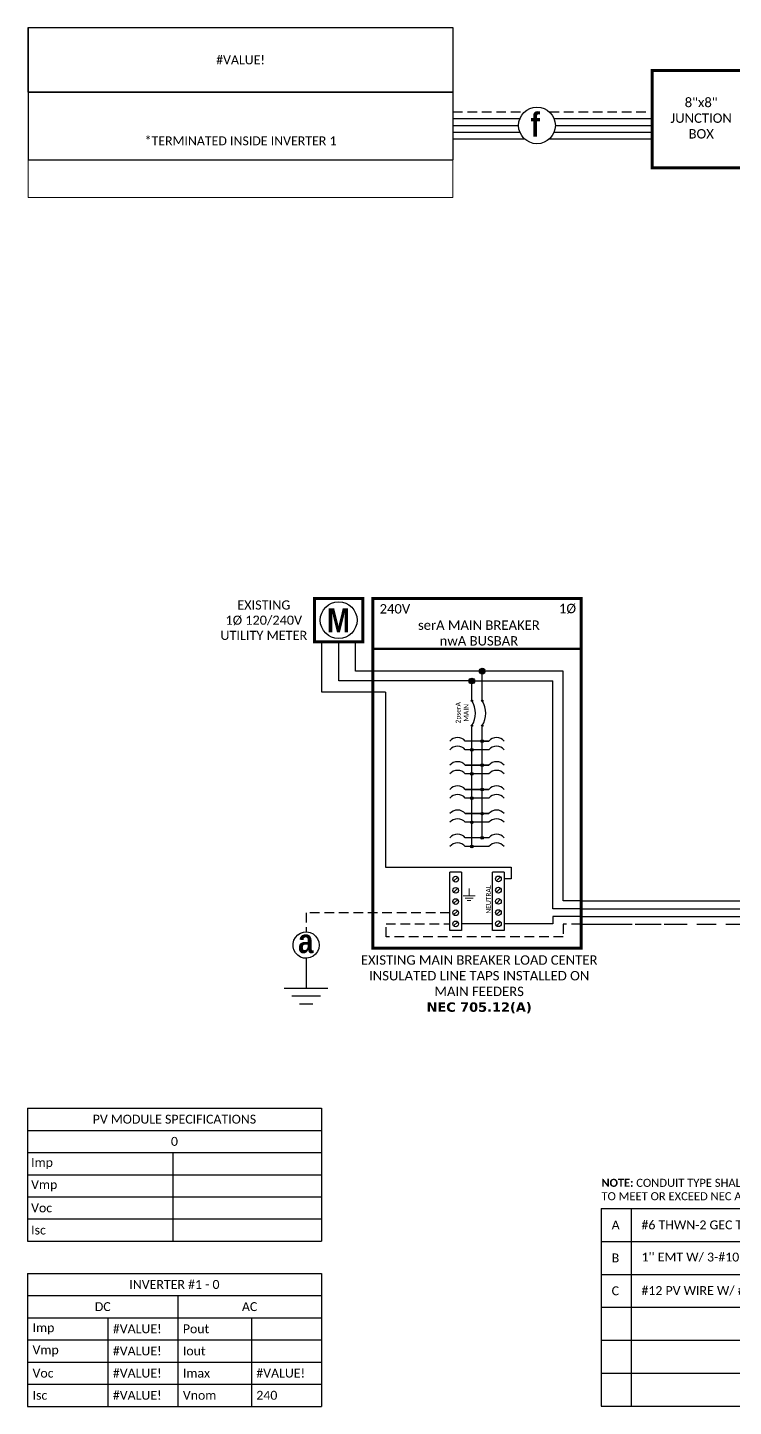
# Model space of a CAD drawing. Header units: feet. Extents: x 11702 to 12324, y 21598 to 22134.
# Drawn here: x 11702 to 11977, y 21598 to 22134 of the extents above; entities that cross this region are included whole.
import ezdxf

# ---------------------------------------------------------------- set-up
doc = ezdxf.new("R2010")
doc.units = ezdxf.units.FT
doc.header["$MEASUREMENT"] = 0
doc.linetypes.add('DASHED', pattern=[0.75, 0.5, -0.25])
doc.linetypes.add('HIDDEN', pattern=[0.375, 0.25, -0.125])
doc.styles.add('ONE LINE TXT', font='techb___.ttf')
doc.styles.get("Standard").update_dxf_attribs({"font": 'CALIBRI.TTF'})

# ---------------------------------------------------------------- blocks, each defined once
blk = doc.blocks.new('*U17')
at = {"color": 7}
blk.add_line((-79.14, 9), (0, 9), dxfattribs=at)
at = {"color": 10}
blk.add_line((-79.14, 6), (0, 6), dxfattribs=at)
at = {"color": 253}
blk.add_line((-79.14, 3), (0, 3), dxfattribs=at)
at = {"color": 92, "linetype": 'DASHED', "ltscale": 15}
blk.add_line((-79.14, 0), (0, 0), dxfattribs=at)
blk = doc.blocks.new('lineTapPanel')
at = {"linetype": 'Continuous'}
h = blk.add_hatch(color=254, dxfattribs=at)
h.dxf.hatch_style = 1
edge = h.paths.add_edge_path()
edge.add_arc((-38.44, 98.34), 1.11, 0, 360)
h = blk.add_hatch(color=254, dxfattribs=at)
h.dxf.hatch_style = 1
edge = h.paths.add_edge_path()
edge.add_arc((-42.47, 94.51), 1.11, 0, 360)
h = blk.add_hatch(color=1, dxfattribs=at)
h.dxf.hatch_style = 1
edge = h.paths.add_edge_path()
edge.add_arc((-42.47, 86.8), 0.291, 0, 360)
h = blk.add_hatch(color=1, dxfattribs=at)
h.dxf.hatch_style = 1
edge = h.paths.add_edge_path()
edge.add_arc((-38.44, 86.8), 0.291, 0, 360)
h = blk.add_hatch(color=1, dxfattribs=at)
h.dxf.hatch_style = 1
edge = h.paths.add_edge_path()
edge.add_arc((-42.47, 77.16), 0.291, 0, 360)
h = blk.add_hatch(color=1, dxfattribs=at)
h.dxf.hatch_style = 1
edge = h.paths.add_edge_path()
edge.add_arc((-38.44, 77.16), 0.291, 0, 360)
h = blk.add_hatch(color=1, dxfattribs=at)
h.dxf.hatch_style = 1
edge = h.paths.add_edge_path()
edge.add_arc((-38.44, 71.16), 0.528, 0, 360)
h = blk.add_hatch(color=1, dxfattribs=at)
h.dxf.hatch_style = 1
edge = h.paths.add_edge_path()
edge.add_arc((-42.47, 67.78), 0.528, 0, 360)
h = blk.add_hatch(color=1, dxfattribs=at)
h.dxf.hatch_style = 1
edge = h.paths.add_edge_path()
edge.add_arc((-38.44, 61.76), 0.528, 0, 360)
h = blk.add_hatch(color=1, dxfattribs=at)
h.dxf.hatch_style = 1
edge = h.paths.add_edge_path()
edge.add_arc((-42.47, 58.38), 0.528, 0, 360)
h = blk.add_hatch(color=1, dxfattribs=at)
h.dxf.hatch_style = 1
edge = h.paths.add_edge_path()
edge.add_arc((-42.47, 48.98), 0.528, 0, 360)
h = blk.add_hatch(color=1, dxfattribs=at)
h.dxf.hatch_style = 1
edge = h.paths.add_edge_path()
edge.add_arc((-38.44, 52.36), 0.528, 0, 360)
h = blk.add_hatch(color=1, dxfattribs=at)
h.dxf.hatch_style = 1
edge = h.paths.add_edge_path()
edge.add_arc((-38.44, 42.95), 0.528, 0, 360)
h = blk.add_hatch(color=1, dxfattribs=at)
h.dxf.hatch_style = 1
edge = h.paths.add_edge_path()
edge.add_arc((-42.47, 39.58), 0.528, 0, 360)
h = blk.add_hatch(color=1, dxfattribs=at)
h.dxf.hatch_style = 1
edge = h.paths.add_edge_path()
edge.add_arc((-38.44, 33.55), 0.528, 0, 360)
h = blk.add_hatch(color=1, dxfattribs=at)
h.dxf.hatch_style = 1
edge = h.paths.add_edge_path()
edge.add_arc((-42.47, 30.17), 0.528, 0, 360)
at = {"color": 155, "true_color": 0x647190}
blk.add_line((-80.92, 126.59), (0, 126.59), dxfattribs=at)
at = {"color": 253, "linetype": 'Continuous'}
for p, q in [((-100.73, 90.2), (-100.73, 109.7)), ((-76.04, 90.2), (-100.73, 90.2)), ((-76.04, 90.2), (-76.04, 22.16)), ((-76.04, 22.16), (-27.25, 22.16)), ((-27.25, 22.16), (-27.25, 17.57)), ((-27.25, 17.57), (-29.89, 17.57)), ((-11.01, 0.16), (-29.89, 0.16)), ((0, 3), (-11.01, 3)), ((-11.01, 3), (-11.01, 0.16))]:
    blk.add_line(p, q, dxfattribs=at)
at = {"color": 10, "linetype": 'Continuous'}
for p, q in [((-94.24, 94.51), (-94.24, 109.7)), ((-43.58, 94.51), (-94.24, 94.51)), ((-42.47, 87.09), (-42.47, 93.4)), ((-41.36, 94.51), (-10.98, 94.51)), ((-10.98, 6), (-10.98, 94.51)), ((-42.47, 30.17), (-42.47, 76.87)), ((-35.88, 67.78), (-45.04, 67.78)), ((-35.88, 58.38), (-45.04, 58.38)), ((-35.88, 48.98), (-45.04, 48.98)), ((-35.88, 39.58), (-45.04, 39.58)), ((-35.88, 30.17), (-45.04, 30.17)), ((0, 6), (-10.98, 6))]:
    blk.add_line(p, q, dxfattribs=at)
at = {"color": 7, "linetype": 'Continuous'}
for p, q in [((-87.75, 98.34), (-87.75, 109.7)), ((-39.56, 98.34), (-87.75, 98.34)), ((-38.44, 87.09), (-38.44, 97.23)), ((-6.96, 9), (-6.96, 98.34)), ((-38.44, 61.76), (-38.44, 76.87)), ((-35.88, 71.16), (-45.04, 71.16)), ((-38.44, 71.16), (-35.88, 71.16)), ((-45.04, 61.76), (-35.88, 61.76)), ((-35.88, 61.76), (-45.04, 61.76)), ((-38.44, 52.36), (-38.44, 61.76)), ((-45.04, 52.36), (-35.88, 52.36)), ((-35.88, 52.36), (-45.04, 52.36)), ((-38.44, 42.95), (-38.44, 52.36)), ((-45.04, 42.95), (-35.88, 42.95)), ((-35.88, 42.95), (-45.04, 42.95)), ((-38.44, 33.55), (-38.44, 42.95)), ((-35.88, 33.55), (-45.04, 33.55))]:
    blk.add_line(p, q, dxfattribs=at)
at = {"lineweight": 50}
blk.add_line((-80.92, 106.95), (0, 106.95), dxfattribs=at)
at = {"color": 7}
for p, q in [((-6.96, 98.34), (-37.33, 98.34)), ((0, 9), (-6.96, 9))]:
    blk.add_line(p, q, dxfattribs=at)
at = {"color": 1, "linetype": 'Continuous'}
for p, q in [((-51.03, -2.51), (-51.03, 20.23)), ((-46.49, 20.23), (-51.03, 20.23)), ((-46.49, 20.23), (-46.49, -2.51)), ((-34.43, -2.43), (-34.43, 20.16)), ((-29.89, 20.16), (-34.43, 20.16)), ((-29.89, 20.16), (-29.89, -2.43)), ((-46.49, -2.51), (-51.03, -2.51)), ((-29.89, -2.43), (-34.43, -2.43))]:
    blk.add_line(p, q, dxfattribs=at)
at = {"color": 4, "linetype": 'Continuous'}
for p, q in [((-47.97, 18.28), (-49.55, 16.71)), ((-31.37, 18.35), (-32.94, 16.78)), ((-47.97, 13.93), (-49.55, 12.36)), ((-31.37, 14), (-32.94, 12.43)), ((-47.97, 9.58), (-49.55, 8.01)), ((-31.37, 9.65), (-32.94, 8.08)), ((-47.97, 5.23), (-49.55, 3.66)), ((-47.97, 0.88), (-49.55, -0.69)), ((-31.37, 5.3), (-32.94, 3.73)), ((-31.37, 0.95), (-32.94, -0.62))]:
    blk.add_line(p, q, dxfattribs=at)
at = {"color": 92, "linetype": 'HIDDEN', "ltscale": 15}
for p, q in [((-51.03, 4.44), (-106.89, 4.44)), ((-106.89, 4.44), (-106.89, -4.87)), ((-75.84, -4.96), (-75.84, 0.09)), ((-75.84, 0.09), (-51.03, 0.09)), ((0, 0), (-6.96, 0)), ((-6.96, -4.96), (-75.84, -4.96)), ((-6.96, 0), (-6.96, -4.96))]:
    blk.add_line(p, q, dxfattribs=at)
at = {"color": 92, "linetype": 'Continuous', "ltscale": 15}
blk.add_line((-34.43, 0.09), (-46.49, 0.09), dxfattribs=at)
at = {"color": 92, "ltscale": 15}
blk.add_line((-106.89, -4.87), (-106.89, -24.84), dxfattribs=at)
at = {"lineweight": 50, "const_width": 1.19}
for points in [[(-103.67, 109.7), (-103.67, 126.59), (-84.82, 126.59), (-84.82, 109.7)], [(-80.92, -9.3), (-80.92, 126.59), (0, 126.59), (0, -9.3)]]:
    blk.add_lwpolyline(points, close=True, dxfattribs=at)
at = {"color": 92, "linetype": 'Continuous', "lineweight": 5, "ltscale": 0.05, "flags": 128}
for points in [[(-45.88, 10.97), (-41.2, 10.97)], [(-43.54, 13.81), (-43.54, 10.97)], [(-42.01, 10.1), (-45.07, 10.1)], [(-42.82, 9.23), (-44.25, 9.23)]]:
    blk.add_lwpolyline(points, dxfattribs=at)
at = {"color": 92, "linetype": 'Continuous', "ltscale": 4, "flags": 128}
for points in [[(-115.37, -24.84), (-98.41, -24.84)], [(-101.35, -27.98), (-112.43, -27.98)], [(-104.29, -31.12), (-109.49, -31.12)]]:
    blk.add_lwpolyline(points, dxfattribs=at)
at = {"linetype": 'Continuous'}
blk.add_circle((-94.24, 118.15), 7.15, dxfattribs=at)
at = {"color": 7, "linetype": 'Continuous'}
for centre in [(-38.44, 98.34), (-38.44, 98.34), (-42.47, 94.51)]:
    blk.add_circle(centre, 1.11, dxfattribs=at)
at = {"color": 1, "linetype": 'Continuous'}
for centre, radius in [((-42.47, 86.8), 0.291), ((-38.44, 86.8), 0.291), ((-42.47, 77.16), 0.291), ((-38.44, 77.16), 0.291), ((-38.44, 71.16), 0.528), ((-42.47, 67.78), 0.528), ((-38.44, 61.76), 0.528), ((-42.47, 58.38), 0.528), ((-42.47, 48.98), 0.528), ((-38.44, 52.36), 0.528), ((-38.44, 42.95), 0.528), ((-42.47, 39.58), 0.528), ((-38.44, 33.55), 0.528), ((-42.47, 30.17), 0.528)]:
    blk.add_circle(centre, radius, dxfattribs=at)
at = {"color": 4, "linetype": 'Continuous'}
for centre in [(-48.76, 17.49), (-32.16, 17.57), (-48.76, 13.14), (-32.16, 13.21), (-48.76, 8.79), (-48.76, 4.44), (-32.16, 8.86), (-32.16, 4.51), (-48.76, 0.09), (-32.16, 0.16)]:
    blk.add_circle(centre, 1.11, dxfattribs=at)
at = {"color": 1, "linetype": 'Continuous'}
for centre, radius, start, end in [((-50.14, 81.98), 9.06, 327.8708, 32.1292), ((-46.11, 81.98), 9.06, 327.8708, 32.1292), ((-48.03, 68.62), 3.93, 40.3392, 139.6608), ((-32.88, 68.62), 3.93, 40.3392, 139.6608), ((-48.03, 65.24), 3.93, 40.3392, 139.6608), ((-32.88, 65.24), 3.93, 40.3392, 139.6608), ((-48.03, 59.21), 3.93, 40.3392, 139.6608), ((-48.03, 55.84), 3.93, 40.3392, 139.6608), ((-32.88, 59.21), 3.93, 40.3392, 139.6608), ((-32.88, 55.84), 3.93, 40.3392, 139.6608), ((-48.03, 49.81), 3.93, 40.3392, 139.6608), ((-32.88, 49.81), 3.93, 40.3392, 139.6608), ((-48.03, 46.43), 3.93, 40.3392, 139.6608), ((-32.88, 46.43), 3.93, 40.3392, 139.6608), ((-48.03, 40.41), 3.93, 40.3392, 139.6608), ((-32.88, 40.41), 3.93, 40.3392, 139.6608), ((-48.03, 37.03), 3.93, 40.3392, 139.6608), ((-32.88, 37.03), 3.93, 40.3392, 139.6608), ((-48.03, 31.01), 3.93, 40.3392, 139.6608), ((-32.88, 31.01), 3.93, 40.3392, 139.6608), ((-48.03, 27.63), 3.93, 40.3392, 139.6608), ((-32.88, 27.63), 3.93, 40.3392, 139.6608)]:
    blk.add_arc(centre, radius, start, end, dxfattribs=at)
at = {"color": 253, "linetype": 'Continuous', "style": 'ONE LINE TXT'}
blk.add_text('M', height=9.38, dxfattribs=at).set_placement((-98.8, 113.43))
at = {"color": 4, "linetype": 'Continuous'}
blk.add_text('NEUTRAL', height=1.874, rotation=90, dxfattribs=at).set_placement((-35.08, 4.08))
at = {"color": 1, "attachment_point": 5}
for s, width, gutter_width, heights, insert, char_height in [('EXISTING\\P1Ø 120/240V UTILITY METER', 37.8067, 7.17, [0], (-123.35, 118.13), 3.5433), ('240V', 0.1481, 0.75, [0], (-72.39, 122.54), 3.658), ('1Ø', 0.1481, 0.75, [0], (-5.31, 122.54), 3.658), ('serA MAIN BREAKER\\PnwA BUSBAR', 72.4998, 0.75, [0], (-39.75, 113.14), 3.6576), ('EXISTING MAIN BREAKER LOAD CENTER INSULATED LINE TAPS INSTALLED ON MAIN FEEDERS\\P{\\fVerdana|b1|i0|c0|p34;NEC 705.12(A)}', 98.9176, 7.17, [106.42], (-39.63, -23.42), 3.6576)]:
    blk.add_mtext_dynamic_manual_height_columns(s, width=width, gutter_width=gutter_width, heights=heights, dxfattribs=dict(at, insert=insert, char_height=char_height))
at = {"color": 4, "linetype": 'Continuous', "insert": (-46.25, 82.15), "char_height": 1.874, "attachment_point": 5, "rotation": 90}
blk.add_mtext_dynamic_manual_height_columns('2pserA\\PMAIN', width=0.1481, gutter_width=0.75, heights=[0], dxfattribs=at)
blk = doc.blocks.new('*U19')
at = {"color": 7}
blk.add_blockref('lineTapPanel', (0, 0), dxfattribs=at)
blk = doc.blocks.new('*T23')
at = {"color": 0, "lineweight": -2, "transparency": 16777216}
for p, q in [((0, 0), (114.19, 0)), ((0, 0), (0, -51.7)), ((114.19, 0), (114.19, -51.7)), ((0, -8.62), (114.19, -8.62)), ((58.43, -8.62), (58.43, -51.7)), ((0, -17.23), (114.19, -17.23)), ((31.22, -17.23), (31.22, -51.7)), ((86.98, -17.23), (86.98, -51.7)), ((0, -25.85), (114.19, -25.85)), ((0, -34.47), (114.19, -34.47)), ((0, -43.08), (114.19, -43.08)), ((0, -51.7), (114.19, -51.7))]:
    blk.add_line(p, q, dxfattribs=at)
at = {"color": 0, "linetype": 'Continuous', "transparency": 16777216, "char_height": 3.4544}
for s, insert, width, attachment_point in [('{\\fCalibri|b0|i0|c0;INVERTER #1 - 0', (57.09, -4.31), 110.3293, 5), ('{\\fCalibri|b0|i0|c0;DC', (29.22, -12.93), 54.5755, 5), ('{\\fCalibri|b0|i0|c0;AC', (86.31, -12.93), 51.8976, 5), ('{\\fCalibri|b0|i0|c0;Imp', (1.93, -21.54), 27.3681, 4), ('{\\fCalibri|b0|i0|c0;#VALUE!', (33.15, -21.54), 23.3513, 4), ('{\\fCalibri|b0|i0|c0;Pout', (60.36, -21.54), 24.6902, 4), ('{\\fCalibri|b0|i0|c0;', (88.91, -21.54), 23.3513, 4), ('{\\fCalibri|b0|i0|c0;Vmp', (1.93, -30.16), 27.3681, 4), ('{\\fCalibri|b0|i0|c0;#VALUE!', (33.15, -30.16), 23.3513, 4), ('{\\fCalibri|b0|i0|c0;Iout', (60.36, -30.16), 24.6902, 4), ('{\\fCalibri|b0|i0|c0;', (88.91, -30.16), 23.3513, 4), ('{\\fCalibri|b0|i0|c0;Voc', (1.93, -38.78), 27.3681, 4), ('{\\fCalibri|b0|i0|c0;#VALUE!', (33.15, -38.78), 23.3513, 4), ('{\\fCalibri|b0|i0|c0;Imax', (60.36, -38.78), 24.6902, 4), ('{\\fCalibri|b0|i0|c0;#VALUE!', (88.91, -38.78), 23.3513, 4), ('{\\fCalibri|b0|i0|c0;Isc', (1.93, -47.39), 27.3681, 4), ('{\\fCalibri|b0|i0|c0;#VALUE!', (33.15, -47.39), 23.3513, 4), ('{\\fCalibri|b0|i0|c0;Vnom', (60.36, -47.39), 24.6902, 4), ('{\\fCalibri|b0|i0|c0;240', (88.91, -47.39), 23.3513, 4)]:
    blk.add_mtext(s, dxfattribs=dict(at, insert=insert, width=width, attachment_point=attachment_point))
blk = doc.blocks.new('*T24')
at = {"color": 0, "lineweight": -2, "transparency": 16777216}
for p, q in [((0, 0), (114.19, 0)), ((0, 0), (0, -51.69)), ((114.19, 0), (114.19, -51.69)), ((0, -8.62), (114.19, -8.62)), ((0, -17.23), (114.19, -17.23)), ((56.41, -17.23), (56.41, -51.69)), ((0, -25.85), (114.19, -25.85)), ((0, -34.46), (114.19, -34.46)), ((0, -43.08), (114.19, -43.08)), ((0, -51.69), (114.19, -51.69))]:
    blk.add_line(p, q, dxfattribs=at)
at = {"color": 0, "linetype": 'Continuous', "transparency": 16777216, "char_height": 3.4544}
for s, insert, width, attachment_point in [('{\\fCalibri|b0|i0|c0;PV MODULE SPECIFICATIONS', (57.09, -4.31), 111.433, 5), ('{\\fCalibri|b0|i0|c0;0', (57.09, -12.92), 111.433, 5), ('{\\fCalibri|b0|i0|c0;Imp', (1.38, -21.54), 53.6551, 4), ('{\\fCalibri|b0|i0|c0;', (57.78, -21.54), 55.0254, 4), ('{\\fCalibri|b0|i0|c0;Vmp', (1.38, -30.15), 53.6551, 4), ('{\\fCalibri|b0|i0|c0;', (57.78, -30.15), 55.0254, 4), ('{\\fCalibri|b0|i0|c0;Voc', (1.38, -38.77), 53.6551, 4), ('{\\fCalibri|b0|i0|c0;', (57.78, -38.77), 55.0254, 4), ('{\\fCalibri|b0|i0|c0;Isc', (1.38, -47.39), 53.6551, 4), ('{\\fCalibri|b0|i0|c0;', (57.78, -47.39), 55.0254, 4)]:
    blk.add_mtext(s, dxfattribs=dict(at, insert=insert, width=width, attachment_point=attachment_point))
blk = doc.blocks.new('*T21')
at = {"linetype": 'ByBlock', "lineweight": -2, "transparency": 16777216}
for p, q in [((0, 0), (390.51, 0)), ((0, 0), (0, -76.8)), ((11.58, 0), (11.58, -76.8)), ((195.1, 0), (195.1, -76.8)), ((206.68, 0), (206.68, -76.8)), ((390.51, 0), (390.51, -76.8)), ((0, -12.8), (390.51, -12.8)), ((0, -25.61), (390.51, -25.61)), ((0, -38.41), (390.51, -38.41)), ((0, -51.22), (390.51, -51.22)), ((0, -64.02), (390.51, -64.02)), ((0, -76.8), (390.51, -76.8))]:
    blk.add_line(p, q, dxfattribs=at)
at = {"color": 0, "linetype": 'Continuous', "transparency": 16777216, "char_height": 3.4544, "attachment_point": 4}
for s, insert, width in [('{\\fCalibri|b0|i0|c0;A', (4.06, -6.4), 3.4544), ('{\\fCalibri|b0|i0|c0;#6 THWN-2 GEC TO EXISTING GROUND ROD', (15.65, -6.4), 175.3856), ('{\\fCalibri|b0|i0|c0;', (199.16, -6.4), 3.4544), ('{\\fCalibri|b0|i0|c0;', (210.74, -6.4), 175.7027), ('{\\fCalibri|b0|i0|c0;B', (4.06, -19.21), 3.4544), ("{\\fCalibri|b0|i0|c0;1'' EMT W/ 3-#10 THWN-2, 1-#10 THWN-2 GROUND", (15.65, -19.21), 175.3856), ('{\\fCalibri|b0|i0|c0;', (199.16, -19.21), 3.4544), ('{\\fCalibri|b0|i0|c0;', (210.74, -19.21), 175.7027), ('{\\fCalibri|b0|i0|c0;C', (4.06, -32.01), 3.4544), ('{\\fCalibri|b0|i0|c0;#12 PV WIRE W/ #8 BARE COPPER BOND TO MODULES AND RAILS', (15.65, -32.01), 175.3856), ('{\\fCalibri|b0|i0|c0;', (199.16, -32.01), 3.4544), ('{\\fCalibri|b0|i0|c0;', (210.74, -32.01), 175.7027), ('{\\fCalibri|b0|i0|c0;', (4.06, -44.82), 3.4544), ('{\\fCalibri|b0|i0|c0;', (15.65, -44.82), 175.3856), ('{\\fCalibri|b0|i0|c0;', (199.16, -44.82), 3.4544), ('{\\fCalibri|b0|i0|c0;', (210.74, -44.82), 175.7027), ('{\\fCalibri|b0|i0|c0;', (4.06, -57.62), 3.4544), ('{\\fCalibri|b0|i0|c0;', (15.65, -57.62), 175.3856), ('{\\fCalibri|b0|i0|c0;', (199.16, -57.62), 3.4544), ('{\\fCalibri|b0|i0|c0;', (210.74, -57.62), 175.7027), ('{\\fCalibri|b0|i0|c0;', (4.06, -70.41), 3.4544), ('{\\fCalibri|b0|i0|c0;', (15.65, -70.41), 175.3856), ('{\\fCalibri|b0|i0|c0;', (199.16, -70.41), 3.4544), ('{\\fCalibri|b0|i0|c0;', (210.74, -70.41), 175.7027)]:
    blk.add_mtext(s, dxfattribs=dict(at, insert=insert, width=width))
blk = doc.blocks.new('string2')
at = {"linetype": 'Continuous'}
h = blk.add_hatch(color=1, dxfattribs=at)
h.dxf.hatch_style = 1
edge = h.paths.add_edge_path()
edge.add_arc((-185.82, 276.93), 0.513, 0, 360)
h = blk.add_hatch(color=1, dxfattribs=at)
h.dxf.hatch_style = 1
edge = h.paths.add_edge_path()
edge.add_arc((-174.04, 276.93), 0.513, 0, 360)
h = blk.add_hatch(color=1, dxfattribs=at)
h.dxf.hatch_style = 1
edge = h.paths.add_edge_path()
edge.add_arc((-185.82, 265.01), 0.513, 0, 360)
h = blk.add_hatch(color=1, dxfattribs=at)
h.dxf.hatch_style = 1
edge = h.paths.add_edge_path()
edge.add_arc((-174.04, 265.01), 0.513, 0, 360)
at = {"color": 1, "linetype": 'Continuous'}
for p, q in [((-185.3, 276.93), (-182.17, 276.94)), ((-177.67, 276.93), (-174.55, 276.93)), ((-185.3, 265.01), (-182.17, 265.02)), ((-177.67, 265.01), (-174.55, 265.01))]:
    blk.add_line(p, q, dxfattribs=at)
at = {"color": 10, "linetype": 'Continuous'}
for p, q in [((-421.17, 269.3), (-394.95, 269.3)), ((-381.86, 269.3), (-343.7, 269.3)), ((-305.92, 269.3), (-266.89, 269.3)), ((-245.65, 269.3), (-206.33, 269.3)), ((-206.33, 269.3), (-195.03, 269.3)), ((-151.99, 269.3), (-164.01, 269.3)), ((-151.87, 269.3), (23.33, 269.3)), ((23.33, 269.3), (23.33, 20.94)), ((7.45, 0), (0, 0)), ((7.45, -4.11), (7.45, 0)), ((23.33, -0.31), (23.33, -18.41)), ((23.33, -18.41), (7.45, -18.41))]:
    blk.add_line(p, q, dxfattribs=at)
at = {"color": 7, "linetype": 'Continuous'}
for p, q in [((-421.17, 266.68), (-393.34, 266.68)), ((-383.65, 266.68), (-343.7, 266.68)), ((-305.92, 266.68), (-266.63, 266.68)), ((-245.39, 266.68), (-206.33, 266.68)), ((-164.01, 265.01), (-166.63, 265.01)), ((-151.87, 266.68), (20.71, 266.68)), ((20.71, 266.68), (20.71, 20.82)), ((20.71, -0.42), (20.71, -15.79)), ((20.71, -15.79), (4.87, -15.79)), ((4.87, -15.79), (4.87, -19.9)), ((4.87, -19.9), (0, -19.9))]:
    blk.add_line(p, q, dxfattribs=at)
at = {"color": 10, "linetype": 'Continuous', "flags": 128}
for points in [[(-195.03, 269.3), (-195.03, 276.93), (-192.41, 276.93)], [(-164.01, 269.3), (-164.01, 276.93), (-166.63, 276.93)]]:
    blk.add_lwpolyline(points, dxfattribs=at)
at = {"color": 1, "linetype": 'Continuous', "flags": 128}
for points in [[(-192.41, 276.93), (-185.82, 276.93)], [(-192.41, 276.93), (-185.82, 276.93)], [(-174.04, 276.93), (-166.63, 276.93)], [(-192.41, 265.01), (-185.82, 265.01)], [(-174.04, 265.01), (-166.63, 265.01)]]:
    blk.add_lwpolyline(points, dxfattribs=at)
at = {"color": 7, "linetype": 'Continuous', "flags": 128}
for points in [[(-206.33, 266.68), (-195.03, 266.68), (-195.03, 265.01)], [(-195.03, 265.01), (-192.41, 265.01)], [(-151.99, 266.68), (-164.01, 266.68), (-164.01, 265.01)]]:
    blk.add_lwpolyline(points, dxfattribs=at)
at = {"color": 1, "linetype": 'Continuous'}
for centre in [(-185.82, 276.93), (-174.04, 276.93), (-185.82, 265.01), (-174.04, 265.01)]:
    blk.add_circle(centre, 0.513, dxfattribs=at)
at = {"color": 10, "linetype": 'Continuous'}
blk.add_arc((2.32, -11.26), 8.8, 305.6505, 54.3495, dxfattribs=at)
at = {"color": 1, "linetype": 'Continuous'}
for points in [[(-182.17, 276.94), (-181.51, 278.28), (-179.92, 275.59), (-178.46, 278.28), (-177.67, 276.93)], [(-182.17, 265.02), (-181.51, 266.35), (-179.92, 263.67), (-178.46, 266.35), (-177.67, 265.01)]]:
    blk.add_spline(points, degree=3, dxfattribs=at)
for p in [(-183.66, 278.52), (-183.66, 266.59)]:
    blk.add_text('20A', height=2.778, dxfattribs=at).set_placement(p)
blk = doc.blocks.new('*T22')
at = {"color": 0, "lineweight": -2, "transparency": 16777216}
for p, q in [((0, 0), (165.11, 0)), ((0, 0), (0, -51.42)), ((165.11, 0), (165.11, -51.42)), ((0, -25.14), (165.11, -25.14)), ((0, -51.42), (165.11, -51.42))]:
    blk.add_line(p, q, dxfattribs=at)
at = {"layer": 'Defpoints', "color": 8, "linetype": 'ByBlock', "lineweight": 0, "transparency": 16777216}
for p, q in [((0, -51.42), (0, -66.05)), ((165.11, -51.42), (165.11, -66.05)), ((0, -66.05), (165.11, -66.05))]:
    blk.add_line(p, q, dxfattribs=at)
at = {"color": 0, "linetype": 'Continuous', "transparency": 16777216, "char_height": 3.4544, "width": 155.095, "attachment_point": 5}
for s, insert in [('{\\fCalibri|b0|i0|c0;#VALUE!', (82.56, -12.57)), ('{\\fCalibri|b0|i0|c0;^J^J*TERMINATED INSIDE INVERTER 1', (82.56, -38.28))]:
    blk.add_mtext(s, dxfattribs=dict(at, insert=insert))
blk = doc.blocks.new('8x8box')
at = {"lineweight": 50, "const_width": 1.19}
blk.add_lwpolyline([(37.78, 0), (0, 0), (0, 37.78), (37.78, 37.78)], close=True, dxfattribs=at)
at = {"color": 1, "insert": (19.03, 19.26), "char_height": 3.6576, "attachment_point": 5}
blk.add_mtext_dynamic_manual_height_columns('8"x8"  JUNCTION BOX ', width=0.4767, gutter_width=7.17, heights=[0], dxfattribs=at)
blk = doc.blocks.new('*U26')
at = {"color": 92, "linetype": 'HIDDEN', "ltscale": 15}
blk.add_line((0, 0), (0, -9.32), dxfattribs=at)
at = {"color": 92, "ltscale": 15}
blk.add_line((0, -9.32), (0, -29.28), dxfattribs=at)
at = {"color": 92, "linetype": 'Continuous', "ltscale": 4, "flags": 128}
for points in [[(-8.48, -29.28), (8.48, -29.28)], [(5.54, -32.42), (-5.54, -32.42)], [(2.6, -35.56), (-2.6, -35.56)]]:
    blk.add_lwpolyline(points, dxfattribs=at)
at = {"color": 7, "linetype": 'Continuous'}
blk.add_wipeout([(5.09, -12.58), (4.93, -13.85), (4.46, -15.04), (3.71, -16.08), (2.72, -16.9), (1.56, -17.44), (0.3, -17.68), (-0.98, -17.6), (-2.2, -17.21), (-3.28, -16.52), (-4.16, -15.59), (-4.77, -14.46), (-5.09, -13.22), (-5.09, -11.94), (-4.77, -10.7), (-4.16, -9.57), (-3.28, -8.64), (-2.2, -7.95), (-0.98, -7.56), (0.3, -7.48), (1.56, -7.72), (2.72, -8.26), (3.71, -9.08), (4.46, -10.12), (4.93, -11.31)], dxfattribs=at)
blk.add_lwpolyline([(5.09, -12.58), (4.93, -13.85), (4.46, -15.04), (3.71, -16.08), (2.72, -16.9), (1.56, -17.44), (0.3, -17.68), (-0.98, -17.6), (-2.2, -17.21), (-3.28, -16.52), (-4.16, -15.59), (-4.77, -14.46), (-5.09, -13.22), (-5.09, -11.94), (-4.77, -10.7), (-4.16, -9.57), (-3.28, -8.64), (-2.2, -7.95), (-0.98, -7.56), (0.3, -7.48), (1.56, -7.72), (2.72, -8.26), (3.71, -9.08), (4.46, -10.12), (4.93, -11.31), (5.09, -12.58)], close=True, dxfattribs=at)
at = {"color": 1, "linetype": 'Continuous', "insert": (-3.13, -6.33), "char_height": 9.3833, "attachment_point": 1, "style": 'ONE LINE TXT'}
blk.add_mtext_dynamic_manual_height_columns('{\\W1;\\C256;a}', width=0.1385, gutter_width=2.13, heights=[0], dxfattribs=at)
blk = doc.blocks.new('*U29')
at = {"color": 7}
for q in [(0, 0), (-31.05, 0)]:
    blk.add_line((-35.53, 0), q, dxfattribs=at)
at = {"color": 10}
for q in [(-30.11, -3), (0, -3)]:
    blk.add_line((-35.53, -3), q, dxfattribs=at)
at = {"color": 253}
for p, q in [((-35.53, -6), (-26.66, -6)), ((-26.66, -6), (0, -6))]:
    blk.add_line(p, q, dxfattribs=at)
at = {"color": 92, "linetype": 'HIDDEN', "ltscale": 10}
for p, q in [((-35.53, -9), (-25.72, -9)), ((-25.72, -9), (0, -9))]:
    blk.add_line(p, q, dxfattribs=at)

msp = doc.modelspace()

# ---------------------------------------------------------------- linework, layer by layer
at = {"color": 92, "linetype": 'HIDDEN', "ltscale": 15}
for p, q in [((11867.74, 22101.1), (11895.56, 22101.1)), ((11905.26, 22101.1), (11945.21, 22101.1))]:
    msp.add_line(p, q, dxfattribs=at)
at = {"color": 10, "linetype": 'Continuous'}
for p, q in [((11867.74, 22098.48), (11893.96, 22098.48)), ((11907.05, 22098.48), (11945.21, 22098.48))]:
    msp.add_line(p, q, dxfattribs=at)
at = {"color": 7, "linetype": 'Continuous'}
for p, q in [((11867.74, 22095.86), (11893.27, 22095.86)), ((11907.55, 22095.86), (11945.21, 22095.86))]:
    msp.add_line(p, q, dxfattribs=at)
at = {"linetype": 'Continuous'}
msp.add_lwpolyline([(11702.63, 22133.87), (11867.74, 22133.87), (11867.74, 22108.74), (11702.63, 22108.74)], close=True, dxfattribs=at)
at = {"color": 7, "linetype": 'Continuous'}
msp.add_circle((11900.41, 22095.86), 7.14, dxfattribs=at)

# ---------------------------------------------------------------- block references
for name, p in [('*T22', (11702.63, 22133.87)), ('*T24', (11702.4, 21713.88)), ('*T21', (11925.38, 21674.88)), ('*T23', (11702.4, 21649.65))]:
    msp.add_blockref(name, p)
at = {"color": 7}
for name, p in [('8x8box', (11945.21, 22079.4)), ('*U19', (11917.57, 21785.4)), ('*U17', (11996.71, 21785.4))]:
    msp.add_blockref(name, p, dxfattribs=at)
at = {"color": 10, "linetype": 'Continuous'}
msp.add_blockref('string2', (12288.91, 21823.93), dxfattribs=at)
at = {"color": 3}
msp.add_blockref('*U29', (11953.1, 21794.4), dxfattribs=at)

# ---------------------------------------------------------------- texts
at = {"color": 1, "linetype": 'Continuous', "insert": (11897.95, 22100.89), "char_height": 9.3833, "attachment_point": 1, "style": 'ONE LINE TXT'}
msp.add_mtext_dynamic_manual_height_columns('{\\W1;\\C256;f}', width=0.1385, gutter_width=2.13, heights=[0], dxfattribs=at)
at = {"color": 10, "insert": (11925.47, 21686.42), "char_height": 3.10896, "attachment_point": 1}
msp.add_mtext_dynamic_manual_height_columns('\\A1;{\\fCalibri|b1|i0|c0|p34;NOTE:} {\\A0;\\H1.0052x;CONDUIT TYPE SHALL BE CHOSEN BY THE INSTALLATION CONTRACTOR\\PTO MEET OR EXCEED NEC AND LOCAL AHJD REQUIREMENTS}', width=164.3528, gutter_width=0, heights=[9.89], dxfattribs=at)

# ---------------------------------------------------------------- next in the draw order: block references
at = {"color": 7}
msp.add_blockref('*U26', (11810.67, 21789.84), dxfattribs=at)

doc.saveas('drawing.dxf')
